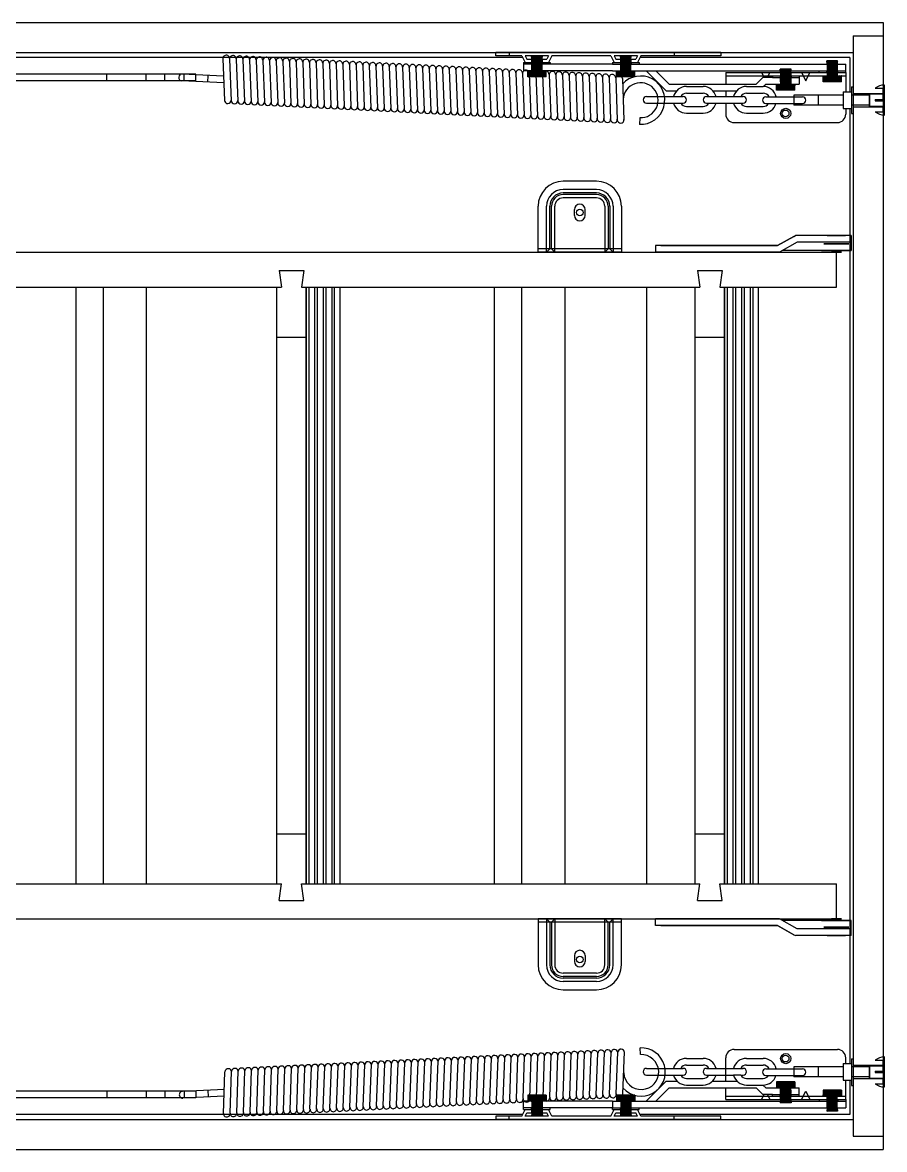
# Model space of a CAD drawing. Extents: x 267 to 3340, y 175 to 3589.
# Drawn here: x 2822 to 3340, y 1792 to 2468 of the extents above; entities that cross this region are included whole.
import ezdxf

# ---------------------------------------------------------------- set-up
doc = ezdxf.new("R2010")
doc.units = 0
doc.header["$LTSCALE"] = 20
doc.header["$MEASUREMENT"] = 0
doc.layers.get('0').update_dxf_attribs({"linetype": 'CONTINUOUS'})
pattern_1 = [(135, (5582.54032, -11745.42101), (-0.0883883476, -0.0883883476), [])]

msp = doc.modelspace()

# ---------------------------------------------------------------- hatches: boundary and pattern name
at = {"linetype": 'CONTINUOUS', "ltscale": 2}
h = msp.add_hatch(dxfattribs=at)
h.set_pattern_fill('ANSI31', angle=90, style=0)
h.set_pattern_definition(pattern_1)
h.paths.add_polyline_path([(3134.09, 2446.29), (3134.27, 2448.29), (3127.82, 2448.29), (3127.99, 2446.29), (3127.99, 2439.29), (3125.54, 2439.29), (3125.54, 2435.79), (3136.54, 2435.79), (3136.54, 2439.29), (3134.09, 2439.29)])
h.paths.add_polyline_path([(3181.28, 2439.29), (3178.83, 2439.29), (3178.83, 2435.79), (3189.83, 2435.79), (3189.83, 2439.29), (3187.38, 2439.29), (3187.38, 2446.29), (3187.55, 2448.29), (3181.1, 2448.29), (3181.28, 2446.29)])
h = msp.add_hatch(dxfattribs=at)
h.set_pattern_fill('ANSI31', angle=90, style=0)
h.set_pattern_definition(pattern_1)
h.paths.add_polyline_path([(3277.22, 2431.29), (3274.77, 2431.29), (3274.77, 2427.79), (3285.77, 2427.79), (3285.77, 2431.29), (3283.32, 2431.29), (3283.32, 2438.29), (3283.49, 2440.29), (3277.04, 2440.29), (3277.22, 2438.29)])
h.paths.add_polyline_path([(3305.13, 2436.29), (3302.68, 2436.29), (3302.68, 2432.79), (3313.68, 2432.79), (3313.68, 2436.29), (3311.23, 2436.29), (3311.23, 2443.29), (3311.4, 2445.29), (3304.95, 2445.29), (3305.13, 2443.29)])
h = msp.add_hatch(dxfattribs=at)
h.set_pattern_fill('ANSI31', angle=90, style=0)
h.set_pattern_definition(pattern_1)
h.paths.add_polyline_path([(3277.22, 1822.29), (3277.04, 1820.29), (3283.49, 1820.29), (3283.32, 1822.29), (3283.32, 1829.29), (3285.77, 1829.29), (3285.77, 1832.79), (3274.77, 1832.79), (3274.77, 1829.29), (3277.22, 1829.29)])
h.paths.add_polyline_path([(3311.23, 1824.29), (3313.68, 1824.29), (3313.68, 1827.79), (3302.68, 1827.79), (3302.68, 1824.29), (3305.13, 1824.29), (3305.13, 1817.29), (3304.95, 1815.29), (3311.4, 1815.29), (3311.23, 1817.29)])
h = msp.add_hatch(dxfattribs=at)
h.set_pattern_fill('ANSI31', angle=90, style=0)
h.set_pattern_definition(pattern_1)
h.paths.add_polyline_path([(3187.38, 1821.29), (3189.83, 1821.29), (3189.83, 1824.79), (3178.83, 1824.79), (3178.83, 1821.29), (3181.28, 1821.29), (3181.28, 1814.29), (3181.1, 1812.29), (3187.55, 1812.29), (3187.38, 1814.29)])
h.paths.add_polyline_path([(3127.99, 1814.29), (3127.82, 1812.29), (3134.27, 1812.29), (3134.09, 1814.29), (3134.09, 1821.29), (3136.54, 1821.29), (3136.54, 1824.79), (3125.54, 1824.79), (3125.54, 1821.29), (3127.99, 1821.29)])

# ---------------------------------------------------------------- linework, layer by layer
at = {"color": 7, "linetype": 'CONTINUOUS', "ltscale": 2}
for p, q in [((2243.72, 2468.29), (3338.72, 2468.29)), ((3338.72, 2468.29), (3338.72, 1792.29)), ((3320.72, 2460.29), (3338.72, 2460.29)), ((3320.72, 2460.29), (3320.72, 1800.29)), ((2261.72, 2450.29), (3320.72, 2450.29)), ((3114.32, 2450.29), (3114.32, 2448.29)), ((3213.32, 2450.29), (3213.32, 2448.29)), ((3320.72, 2429.7), (3320.72, 2413.7)), ((3285.22, 2424.79), (3285.22, 2418.79)), ((3299.71, 2424.79), (3299.71, 2418.79)), ((3248.97, 2419.94), (3253.25, 2419.94)), ((3320.72, 1846.7), (3320.72, 1830.7)), ((3285.22, 1841.79), (3285.22, 1835.79)), ((3299.71, 1841.79), (3299.71, 1835.79)), ((3253.25, 1836.94), (3248.97, 1836.94)), ((3114.32, 1810.29), (3114.32, 1812.29)), ((3213.32, 1810.29), (3213.32, 1812.29)), ((2261.72, 1810.29), (3320.72, 1810.29)), ((3320.72, 1800.29), (3338.72, 1800.29)), ((2243.72, 1792.29), (3338.72, 1792.29))]:
    msp.add_line(p, q, dxfattribs=at)
at = {"color": 7, "linetype": 'CONTINUOUS'}
for p, q in [((3122.54, 2447.29), (2264.72, 2447.29)), ((3106.32, 2448.29), (3106.32, 2450.29)), ((3241.32, 2450.29), (3106.32, 2450.29)), ((3122.04, 2448.29), (3106.32, 2448.29)), ((3122.04, 2448.29), (3124.04, 2444.29)), ((3124.04, 2448.29), (3125.04, 2446.29)), ((3138.04, 2448.29), (3124.04, 2448.29)), ((3127.99, 2446.29), (3127.82, 2448.29)), ((3134.09, 2446.29), (3134.27, 2448.29)), ((3138.04, 2448.29), (3137.04, 2446.29)), ((3140.04, 2448.29), (3138.04, 2444.29)), ((3175.33, 2448.29), (3140.04, 2448.29)), ((3175.33, 2448.29), (3177.33, 2444.29)), ((3177.33, 2448.29), (3178.33, 2446.29)), ((3191.33, 2448.29), (3177.33, 2448.29)), ((3181.28, 2446.29), (3181.1, 2448.29)), ((3187.38, 2446.29), (3187.55, 2448.29)), ((3191.33, 2448.29), (3190.33, 2446.29)), ((3193.33, 2448.29), (3191.33, 2444.29)), ((3318.72, 2447.29), (3192.83, 2447.29)), ((3241.32, 2448.29), (3193.33, 2448.29)), ((3241.32, 2450.29), (3241.32, 2448.29)), ((3318.72, 2447.29), (3318.72, 2426.79)), ((2942.56, 2446.6), (2943.5, 2421.62)), ((2946.56, 2446.4), (2947.5, 2421.42)), ((2950.55, 2446.2), (2951.49, 2421.22)), ((2954.55, 2446.01), (2955.49, 2421.02)), ((2958.54, 2445.81), (2959.48, 2420.82)), ((2962.54, 2445.61), (2963.48, 2420.63)), ((2966.53, 2445.41), (2967.47, 2420.43)), ((2970.53, 2445.21), (2971.47, 2420.23)), ((2974.52, 2445.01), (2975.46, 2420.03)), ((2978.52, 2444.81), (2979.46, 2419.83)), ((2982.51, 2444.61), (2983.45, 2419.63)), ((2986.51, 2444.41), (2987.45, 2419.43)), ((2990.5, 2444.22), (2991.44, 2419.23)), ((2994.5, 2444.02), (2995.44, 2419.03)), ((2998.49, 2443.82), (2999.43, 2418.84)), ((3002.49, 2443.62), (3003.43, 2418.64)), ((3006.48, 2443.42), (3007.42, 2418.44)), ((3010.48, 2443.22), (3011.42, 2418.24)), ((3014.47, 2443.02), (3015.41, 2418.04)), ((3018.47, 2442.82), (3019.41, 2417.84)), ((3022.46, 2442.62), (3023.4, 2417.64)), ((3026.46, 2442.43), (3027.4, 2417.44)), ((3030.45, 2442.23), (3031.39, 2417.24)), ((3034.45, 2442.03), (3035.39, 2417.05)), ((3038.44, 2441.83), (3039.38, 2416.85)), ((3042.44, 2441.63), (3043.38, 2416.65)), ((3046.43, 2441.43), (3047.37, 2416.45)), ((3050.43, 2441.23), (3051.37, 2416.25)), ((3054.42, 2441.03), (3055.36, 2416.05)), ((3058.42, 2440.83), (3059.36, 2415.85)), ((3062.41, 2440.64), (3063.35, 2415.65)), ((3066.41, 2440.44), (3067.35, 2415.45)), ((3123.04, 2444.29), (3127.99, 2444.29)), ((3123.04, 2444.29), (3123.04, 2443.29)), ((3123.04, 2443.29), (3123.04, 2439.29)), ((3127.99, 2443.29), (3123.04, 2443.29)), ((3125.04, 2446.29), (3127.99, 2446.29)), ((3127.79, 2444.29), (3127.79, 2443.29)), ((3127.99, 2439.29), (3127.99, 2446.29)), ((3127.99, 2446.29), (3127.99, 2444.29)), ((3134.09, 2439.29), (3134.09, 2446.29)), ((3134.09, 2446.29), (3134.09, 2444.29)), ((3134.09, 2446.29), (3137.04, 2446.29)), ((3134.09, 2444.29), (3139.04, 2444.29)), ((3176.33, 2443.29), (3134.09, 2443.29)), ((3134.29, 2444.29), (3134.29, 2443.29)), ((3139.04, 2444.29), (3139.04, 2443.29)), ((3176.33, 2444.29), (3181.28, 2444.29)), ((3176.33, 2444.29), (3176.33, 2443.29)), ((3176.33, 2443.29), (3181.28, 2443.29)), ((3178.33, 2446.29), (3181.28, 2446.29)), ((3181.08, 2444.29), (3181.08, 2443.29)), ((3181.28, 2439.29), (3181.28, 2446.29)), ((3181.28, 2446.29), (3181.28, 2444.29)), ((3187.38, 2439.29), (3187.38, 2446.29)), ((3187.38, 2446.29), (3187.38, 2444.29)), ((3187.38, 2446.29), (3190.33, 2446.29)), ((3187.38, 2444.29), (3192.33, 2444.29)), ((3187.38, 2443.29), (3192.33, 2443.29)), ((3187.58, 2444.29), (3187.58, 2443.29)), ((3192.33, 2444.29), (3192.33, 2443.29)), ((3192.33, 2443.29), (3305.22, 2443.29)), ((3311.4, 2445.29), (3304.95, 2445.29)), ((3305.13, 2443.29), (3304.95, 2445.29)), ((3305.13, 2443.29), (3305.13, 2436.29)), ((3311.23, 2443.29), (3311.4, 2445.29)), ((3311.23, 2443.29), (3311.23, 2436.29)), ((3311.32, 2443.29), (3316.27, 2443.29)), ((3316.27, 2438.29), (3316.27, 2443.29)), ((2926.28, 2437.29, 0.07), (2791.46, 2437.29, 0.07)), ((2872.98, 2433.29, 0.07), (2872.98, 2437.29, 0.07)), ((2896.48, 2433.29, 0.07), (2896.48, 2437.29, 0.07)), ((2907.69, 2433.29, 0.07), (2907.69, 2437.29, 0.07)), ((2942.96, 2436.12), (2918.16, 2437.35)), ((2919.43, 2433.29, 0.07), (2919.43, 2437.29, 0.07)), ((2926.28, 2433.29, 0.07), (2926.28, 2437.29, 0.07)), ((2933.62, 2436.58), (2933.42, 2432.59)), ((3070.4, 2440.24), (3071.34, 2415.26)), ((3074.4, 2440.04), (3075.34, 2415.06)), ((3078.39, 2439.84), (3079.33, 2414.86)), ((3082.39, 2439.64), (3083.33, 2414.66)), ((3086.38, 2439.44), (3087.32, 2414.46)), ((3090.38, 2439.24), (3091.32, 2414.26)), ((3094.37, 2439.04), (3095.31, 2414.06)), ((3098.37, 2438.85), (3099.31, 2413.86)), ((3102.36, 2438.65), (3103.3, 2413.66)), ((3106.36, 2438.45), (3107.3, 2413.47)), ((3110.35, 2438.25), (3111.29, 2413.27)), ((3114.35, 2438.05), (3115.29, 2413.07)), ((3118.34, 2437.85), (3119.28, 2412.87)), ((3122.34, 2437.65), (3123.28, 2412.67)), ((3127.99, 2439.29), (3123.04, 2439.29)), ((3125.54, 2435.79), (3125.54, 2439.29)), ((3136.54, 2435.79), (3125.54, 2435.79)), ((3126.33, 2437.45), (3127.27, 2412.47)), ((3130.33, 2437.25), (3131.27, 2412.27)), ((3176.33, 2439.29), (3134.09, 2439.29)), ((3134.33, 2437.06), (3135.26, 2412.07)), ((3136.54, 2435.79), (3136.54, 2439.29)), ((3138.32, 2436.86), (3139.26, 2411.87)), ((3142.32, 2436.66), (3143.25, 2411.68)), ((3146.31, 2436.46), (3147.25, 2411.48)), ((3150.31, 2436.26), (3151.24, 2411.28)), ((3154.3, 2436.06), (3155.24, 2411.08)), ((3158.3, 2435.86), (3159.23, 2410.88)), ((3162.29, 2435.66), (3163.23, 2410.68)), ((3166.29, 2435.46), (3167.22, 2410.48)), ((3170.28, 2435.27), (3171.22, 2410.28)), ((3174.28, 2435.07), (3175.21, 2410.08)), ((3176.33, 2439.29), (3181.28, 2439.29)), ((3178.27, 2434.87), (3179.21, 2409.89)), ((3178.83, 2435.79), (3178.83, 2439.29)), ((3189.83, 2435.79), (3178.83, 2435.79)), ((3182.26, 2434.77), (3183.2, 2409.69)), ((3187.38, 2439.29), (3277.13, 2439.29)), ((3189.83, 2435.79), (3189.83, 2439.29)), ((3208.61, 2427.29), (3196.61, 2439.29)), ((3210.27, 2431.29), (3202.27, 2439.29)), ((3244.27, 2438.29), (3277.22, 2438.29)), ((3244.27, 2438.29), (3244.27, 2431.29)), ((3244.27, 2436.29), (3277.22, 2436.29)), ((3266.61, 2435.29), (3262.61, 2431.29)), ((3265.77, 2438.29), (3267.27, 2435.29)), ((3272.27, 2435.29), (3266.61, 2435.29)), ((3269.27, 2435.29), (3270.77, 2438.29)), ((3272.27, 2436.29), (3272.27, 2435.29)), ((3272.27, 2435.29), (3277.22, 2435.29)), ((3277.02, 2436.29), (3277.02, 2435.29)), ((3283.49, 2440.29), (3277.04, 2440.29)), ((3277.22, 2438.29), (3277.04, 2440.29)), ((3277.22, 2438.29), (3277.22, 2431.29)), ((3277.22, 2432.79), (3277.22, 2434.79)), ((3283.32, 2438.29), (3283.49, 2440.29)), ((3283.32, 2438.29), (3283.32, 2431.29)), ((3283.32, 2438.29), (3305.22, 2438.29)), ((3283.32, 2436.29), (3305.22, 2436.29)), ((3283.32, 2435.29), (3288.27, 2435.29)), ((3283.32, 2432.79), (3283.32, 2434.79)), ((3283.4, 2439.29), (3305.22, 2439.29)), ((3283.52, 2436.29), (3283.52, 2435.29)), ((3288.27, 2436.29), (3288.27, 2435.29)), ((3288.27, 2435.29), (3288.27, 2431.29)), ((3289.77, 2438.29), (3292.27, 2433.29)), ((3292.27, 2433.29), (3294.77, 2438.29)), ((3300.27, 2438.29), (3300.27, 2439.29)), ((3300.27, 2438.29), (3305.22, 2438.29)), ((3302.68, 2432.79), (3302.68, 2436.29)), ((3305.02, 2438.29), (3305.02, 2439.29)), ((3311.32, 2439.29), (3316.27, 2439.29)), ((3311.32, 2438.29), (3316.27, 2438.29)), ((3311.32, 2438.29), (3316.27, 2438.29)), ((3311.32, 2436.29), (3316.27, 2436.29)), ((3311.52, 2438.29), (3311.52, 2439.29)), ((3313.68, 2432.79), (3313.68, 2436.29)), ((3316.27, 2438.29), (3316.27, 2426.79)), ((2926.28, 2433.29, 0.07), (2791.46, 2433.29, 0.07)), ((2943.11, 2432.1), (2917.96, 2433.36)), ((3208.61, 2427.29), (3214.76, 2427.29)), ((3210.27, 2431.29), (3262.61, 2431.29)), ((3220.72, 2429.94), (3230.72, 2429.94)), ((3236.67, 2427.29), (3250.76, 2427.29)), ((3244.27, 2427.29), (3244.27, 2423.94)), ((3256.72, 2429.94), (3266.72, 2429.94)), ((3268.27, 2431.29), (3266.92, 2429.94)), ((3268.27, 2431.29), (3277.22, 2431.29)), ((3274.77, 2427.79), (3274.77, 2431.29)), ((3285.77, 2427.79), (3274.77, 2427.79)), ((3283.32, 2431.29), (3288.27, 2431.29)), ((3285.77, 2427.79), (3285.77, 2431.29)), ((3313.68, 2432.79), (3302.68, 2432.79)), ((3319.72, 2429.7), (3319.72, 2413.7)), ((3319.72, 2429.7), (3320.72, 2429.7)), ((3334.02, 2428.91), (3339.52, 2428.91)), ((3338.72, 2422.59), (3338.72, 2428.91)), ((3339.52, 2412.79), (3339.52, 2430.79)), ((3196.72, 2423.94), (3218.72, 2423.94)), ((3220.72, 2425.94), (3230.72, 2425.94)), ((3232.72, 2423.94), (3254.72, 2423.94)), ((3256.72, 2425.94), (3266.72, 2425.94)), ((3268.34, 2423.69), (3290.34, 2423.69)), ((3314.72, 2424.79), (3285.22, 2424.79)), ((3314.72, 2426.79), (3314.72, 2416.79)), ((3314.72, 2426.79), (3319.72, 2426.79)), ((3314.72, 2424.79), (3314.72, 2418.79)), ((3330.52, 2424.79), (3319.72, 2424.79)), ((3320.72, 2425.79), (3338.72, 2425.79)), ((3330.52, 2425.54), (3338.32, 2425.54)), ((3330.52, 2418.04), (3330.52, 2425.54)), ((3330.52, 2425.54), (3330.52, 2418.04)), ((3334.02, 2422.19), (3334.02, 2421.39)), ((3334.02, 2422.19), (3338.32, 2422.19)), ((3334.02, 2421.39), (3338.32, 2421.39)), ((3338.72, 2421.46), (3338.72, 2414.66)), ((3196.72, 2419.94), (3218.72, 2419.94)), ((3220.72, 2417.94), (3230.72, 2417.94)), ((3220.72, 2413.94), (3230.72, 2413.94)), ((3232.72, 2419.94), (3248.97, 2419.94)), ((3244.27, 2419.94), (3244.27, 2413.29)), ((3253.25, 2419.94), (3254.72, 2419.94)), ((3256.72, 2417.94), (3266.72, 2417.94)), ((3256.72, 2413.94), (3266.72, 2413.94)), ((3268.34, 2419.69), (3290.34, 2419.69)), ((3314.72, 2418.79), (3285.22, 2418.79)), ((3314.72, 2416.79), (3319.72, 2416.79)), ((3316.27, 2416.79), (3316.27, 2413.29)), ((3318.72, 2416.79), (3318.72, 1843.79)), ((3330.52, 2418.79), (3319.72, 2418.79)), ((3319.72, 2413.7), (3320.72, 2413.7)), ((3320.72, 2417.79), (3338.72, 2417.79)), ((3330.52, 2418.04), (3338.32, 2418.04)), ((3334.02, 2414.66), (3339.52, 2414.66)), ((3338.72, 2414.66), (3338.72, 2417.64)), ((3192.7, 2411.22), (3192.5, 2407.22)), ((3249.27, 2408.29), (3311.27, 2408.29)), ((3166.72, 2373.04), (3146.72, 2373.04)), ((3166.72, 2368.04), (3146.72, 2368.04)), ((3166.72, 2366.04), (3146.72, 2366.04)), ((3166.72, 2365.04), (3146.72, 2365.04)), ((3166.72, 2363.04), (3146.72, 2363.04)), ((3131.72, 2330.54), (3131.72, 2358.04)), ((3136.72, 2330.54), (3136.72, 2358.04)), ((3138.72, 2332.54), (3138.72, 2358.04)), ((3139.72, 2332.54), (3139.72, 2358.04)), ((3141.72, 2330.54), (3141.72, 2358.04)), ((3153.47, 2352.54), (3153.47, 2356.04)), ((3159.97, 2352.54), (3159.97, 2356.04)), ((3171.72, 2358.04), (3171.72, 2330.54)), ((3173.72, 2358.04), (3173.72, 2332.54)), ((3174.72, 2358.04), (3174.72, 2332.54)), ((3176.72, 2358.04), (3176.72, 2330.54)), ((3181.72, 2358.04), (3181.72, 2330.54)), ((3285.2, 2340.03, 25), (3275.42, 2334.54, 25)), ((3275.42, 2334.54), (3285.2, 2340.03)), ((3285.2, 2340.03, 25), (3286.12, 2340.54, 25)), ((3285.2, 2340.03), (3286.12, 2340.54)), ((3316.21, 2340.54, 25), (3286.12, 2340.54, 25)), ((3287.16, 2340.54), (3286.12, 2340.54)), ((3286.12, 2340.54), (3286.12, 2340.54, 25)), ((3319.56, 2340.54), (3287.16, 2340.54)), ((3319.56, 2340.54, 12.5), (3319.56, 2331.54, 12.5)), ((3181.72, 2332.54), (3131.72, 2332.54)), ((3138.72, 2332.54), (3136.72, 2330.54)), ((3141.72, 2330.54), (3139.72, 2332.54)), ((3173.72, 2332.54), (3171.72, 2330.54)), ((3176.72, 2330.54), (3174.72, 2332.54)), ((3275.42, 2334.54), (3202.07, 2334.54)), ((3202.07, 2334.54, 12.5), (3202.07, 2334.54)), ((3202.07, 2334.54, 12.5), (3202.07, 2330.54)), ((3205.42, 2334.54, 25), (3275.42, 2334.54, 25)), ((3275.42, 2334.54, 25), (3275.42, 2334.54)), ((3287.16, 2336.54), (3276.46, 2330.54)), ((3316.21, 2336.54, 25), (3287.16, 2336.54, 25)), ((3319.56, 2336.54), (3287.16, 2336.54)), ((2306.72, 2330.54), (3310.72, 2330.54)), ((3181.72, 2330.54), (3131.72, 2330.54)), ((3202.07, 2330.54, 37.5), (3276.46, 2330.54, 25)), ((3276.46, 2330.54), (3202.07, 2330.54, 12.5)), ((3310.72, 2309.54), (3310.72, 2330.54)), ((2976.37, 2319.54), (2991.07, 2319.54)), ((2976.37, 2319.54), (2977.71, 2309.54)), ((2991.07, 2319.54), (2989.74, 2309.54)), ((3227.37, 2319.54), (3228.71, 2309.54)), ((3227.37, 2319.54), (3242.07, 2319.54)), ((3242.07, 2319.54), (3240.74, 2309.54)), ((2738.74, 2309.54), (2977.71, 2309.54)), ((2854.31, 2309.54), (2854.31, 2149.38)), ((2870.76, 2309.54), (2870.76, 2149.38)), ((2896.65, 2309.54), (2896.65, 2149.38)), ((2974.97, 2149.38), (2974.97, 2309.54)), ((2989.74, 2309.54), (3228.71, 2309.54)), ((2992.47, 2149.38), (2992.47, 2309.54)), ((2992.67, 2149.38), (2992.67, 2309.54)), ((2994.26, 2149.38), (2994.26, 2309.54)), ((2997.8, 2149.38), (2997.8, 2309.54)), ((2999.39, 2149.38), (2999.39, 2309.54)), ((3002.93, 2149.38), (3002.93, 2309.54)), ((3004.52, 2149.38), (3004.52, 2309.54)), ((3008.06, 2149.38), (3008.06, 2309.54)), ((3009.65, 2149.38), (3009.65, 2309.54)), ((3013.03, 2149.38), (3013.03, 2309.54)), ((3105.31, 2309.54), (3105.31, 2149.38)), ((3121.76, 2309.54), (3121.76, 2149.38)), ((3147.65, 2309.54), (3147.65, 2149.38)), ((3196.72, 2309.54), (3196.72, 1951.54)), ((3225.97, 2149.38), (3225.97, 2309.54)), ((3240.74, 2309.54), (3310.72, 2309.54)), ((3243.47, 2149.38), (3243.47, 2309.54)), ((3243.67, 2149.38), (3243.67, 2309.54)), ((3245.26, 2149.38), (3245.26, 2309.54)), ((3248.8, 2149.38), (3248.8, 2309.54)), ((3250.39, 2149.38), (3250.39, 2309.54)), ((3253.93, 2149.38), (3253.93, 2309.54)), ((3255.52, 2149.38), (3255.52, 2309.54)), ((3259.06, 2149.38), (3259.06, 2309.54)), ((3260.65, 2149.38), (3260.65, 2309.54)), ((3264.03, 2149.38), (3264.03, 2309.54)), ((2974.97, 2279.54), (2992.47, 2279.54)), ((3225.97, 2279.54), (3243.47, 2279.54)), ((2854.31, 2149.38), (2854.31, 1951.54)), ((2870.76, 2149.38), (2870.76, 1951.54)), ((2896.65, 2149.38), (2896.65, 1951.54)), ((2974.97, 1951.54), (2974.97, 2149.38)), ((2992.47, 1951.54), (2992.47, 2149.38)), ((2992.67, 1951.54), (2992.67, 2149.38)), ((2994.26, 1951.54), (2994.26, 2149.38)), ((2997.8, 1951.54), (2997.8, 2149.38)), ((2999.39, 1951.54), (2999.39, 2149.38)), ((3002.93, 1951.54), (3002.93, 2149.38)), ((3004.52, 1951.54), (3004.52, 2149.38)), ((3008.06, 1951.54), (3008.06, 2149.38)), ((3009.65, 1951.54), (3009.65, 2149.38)), ((3013.03, 1951.54), (3013.03, 2149.38)), ((3105.31, 2149.38), (3105.31, 1951.54)), ((3121.76, 2149.38), (3121.76, 1951.54)), ((3147.65, 2149.38), (3147.65, 1951.54)), ((3225.97, 1951.54), (3225.97, 2149.38)), ((3243.47, 1951.54), (3243.47, 2149.38)), ((3243.67, 1951.54), (3243.67, 2149.38)), ((3245.26, 1951.54), (3245.26, 2149.38)), ((3248.8, 1951.54), (3248.8, 2149.38)), ((3250.39, 1951.54), (3250.39, 2149.38)), ((3253.93, 1951.54), (3253.93, 2149.38)), ((3255.52, 1951.54), (3255.52, 2149.38)), ((3259.06, 1951.54), (3259.06, 2149.38)), ((3260.65, 1951.54), (3260.65, 2149.38)), ((3264.03, 1951.54), (3264.03, 2149.38)), ((2974.97, 1981.54), (2992.47, 1981.54)), ((3225.97, 1981.54), (3243.47, 1981.54)), ((2738.74, 1951.54), (2977.71, 1951.54)), ((2976.37, 1941.54), (2977.71, 1951.54)), ((2991.07, 1941.54), (2989.74, 1951.54)), ((2989.74, 1951.54), (3228.71, 1951.54)), ((3227.37, 1941.54), (3228.71, 1951.54)), ((3242.07, 1941.54), (3240.74, 1951.54)), ((3240.74, 1951.54), (3310.72, 1951.54)), ((3310.72, 1930.54), (3310.72, 1951.54)), ((2976.37, 1941.54), (2991.07, 1941.54)), ((3227.37, 1941.54), (3242.07, 1941.54)), ((2306.72, 1930.54), (3310.72, 1930.54)), ((3131.72, 1930.54), (3131.72, 1903.04)), ((3181.72, 1930.54), (3131.72, 1930.54)), ((3181.72, 1928.54), (3131.72, 1928.54)), ((3138.72, 1928.54), (3136.72, 1930.54)), ((3136.72, 1930.54), (3136.72, 1903.04)), ((3138.72, 1928.54), (3138.72, 1903.04)), ((3141.72, 1930.54), (3139.72, 1928.54)), ((3139.72, 1928.54), (3139.72, 1903.04)), ((3141.72, 1930.54), (3141.72, 1903.04)), ((3173.72, 1928.54), (3171.72, 1930.54)), ((3171.72, 1903.04), (3171.72, 1930.54)), ((3173.72, 1903.04), (3173.72, 1928.54)), ((3176.72, 1930.54), (3174.72, 1928.54)), ((3174.72, 1903.04), (3174.72, 1928.54)), ((3176.72, 1903.04), (3176.72, 1930.54)), ((3181.72, 1903.04), (3181.72, 1930.54)), ((3202.07, 1930.54, 37.5), (3276.46, 1930.54, 25)), ((3202.07, 1926.54, 12.5), (3202.07, 1930.54)), ((3276.46, 1930.54), (3202.07, 1930.54, 12.5)), ((3287.16, 1924.54), (3276.46, 1930.54)), ((3319.56, 1920.54, 12.5), (3319.56, 1929.54, 12.5)), ((3275.42, 1926.54), (3202.07, 1926.54)), ((3202.07, 1926.54, 12.5), (3202.07, 1926.54)), ((3205.42, 1926.54, 25), (3275.42, 1926.54, 25)), ((3285.2, 1921.05, 25), (3275.42, 1926.54, 25)), ((3275.42, 1926.54), (3285.2, 1921.05)), ((3275.42, 1926.54, 25), (3275.42, 1926.54)), ((3285.2, 1921.05, 25), (3286.12, 1920.54, 25)), ((3285.2, 1921.05), (3286.12, 1920.54)), ((3316.21, 1920.54, 25), (3286.12, 1920.54, 25)), ((3287.16, 1920.54), (3286.12, 1920.54)), ((3286.12, 1920.54), (3286.12, 1920.54, 25)), ((3316.21, 1924.54, 25), (3287.16, 1924.54, 25)), ((3319.56, 1924.54), (3287.16, 1924.54)), ((3319.56, 1920.54), (3287.16, 1920.54)), ((3153.47, 1908.54), (3153.47, 1905.04)), ((3159.97, 1908.54), (3159.97, 1905.04)), ((3166.72, 1898.04), (3146.72, 1898.04)), ((3166.72, 1896.04), (3146.72, 1896.04)), ((3166.72, 1895.04), (3146.72, 1895.04)), ((3166.72, 1893.04), (3146.72, 1893.04)), ((3146.72, 1888.04), (3166.72, 1888.04)), ((3193.05, 1849.23), (3192.85, 1853.22)), ((3249.27, 1852.29), (3311.27, 1852.29)), ((3078.75, 1820.6), (3079.69, 1845.59)), ((3082.74, 1820.8), (3083.68, 1845.79)), ((3086.74, 1821), (3087.68, 1845.99)), ((3090.73, 1821.2), (3091.67, 1846.18)), ((3094.73, 1821.4), (3095.67, 1846.38)), ((3098.72, 1821.6), (3099.66, 1846.58)), ((3102.72, 1821.8), (3103.66, 1846.78)), ((3106.71, 1822), (3107.65, 1846.98)), ((3110.71, 1822.2), (3111.65, 1847.18)), ((3114.7, 1822.39), (3115.64, 1847.38)), ((3118.7, 1822.59), (3119.64, 1847.58)), ((3122.69, 1822.79), (3123.63, 1847.78)), ((3126.69, 1822.99), (3127.63, 1847.97)), ((3130.68, 1823.19), (3131.62, 1848.17)), ((3134.68, 1823.39), (3135.62, 1848.37)), ((3138.67, 1823.59), (3139.61, 1848.57)), ((3142.67, 1823.79), (3143.61, 1848.77)), ((3146.66, 1823.99), (3147.6, 1848.97)), ((3150.66, 1824.18), (3151.6, 1849.17)), ((3154.65, 1824.38), (3155.59, 1849.37)), ((3158.65, 1824.58), (3159.59, 1849.57)), ((3162.64, 1824.78), (3163.58, 1849.76)), ((3166.64, 1824.98), (3167.58, 1849.96)), ((3170.63, 1825.18), (3171.57, 1850.16)), ((3174.63, 1825.38), (3175.57, 1850.36)), ((3178.62, 1825.58), (3179.56, 1850.56)), ((3182.62, 1825.67), (3183.56, 1850.76)), ((3220.72, 1846.94), (3230.72, 1846.94)), ((3244.27, 1833.29), (3244.27, 1847.29)), ((3256.72, 1846.94), (3266.72, 1846.94)), ((3316.27, 1843.79), (3316.27, 1847.29)), ((3319.72, 1846.7), (3319.72, 1830.7)), ((3319.72, 1846.7), (3320.72, 1846.7)), ((3334.02, 1845.91), (3339.52, 1845.91)), ((3338.72, 1839.59), (3338.72, 1845.91)), ((3339.52, 1829.79), (3339.52, 1847.79)), ((2942.92, 1813.84), (2943.85, 1838.83)), ((2946.91, 1814.04), (2947.85, 1839.02)), ((2950.91, 1814.24), (2951.84, 1839.22)), ((2954.9, 1814.44), (2955.84, 1839.42)), ((2958.9, 1814.64), (2959.83, 1839.62)), ((2962.89, 1814.84), (2963.83, 1839.82)), ((2966.89, 1815.04), (2967.82, 1840.02)), ((2970.88, 1815.24), (2971.82, 1840.22)), ((2974.88, 1815.43), (2975.81, 1840.42)), ((2978.87, 1815.63), (2979.81, 1840.62)), ((2982.87, 1815.83), (2983.8, 1840.81)), ((2986.86, 1816.03), (2987.8, 1841.01)), ((2990.86, 1816.23), (2991.79, 1841.21)), ((2994.85, 1816.43), (2995.79, 1841.41)), ((2998.85, 1816.63), (2999.78, 1841.61)), ((3002.84, 1816.83), (3003.78, 1841.81)), ((3006.84, 1817.03), (3007.77, 1842.01)), ((3010.83, 1817.22), (3011.77, 1842.21)), ((3014.83, 1817.42), (3015.76, 1842.41)), ((3018.82, 1817.62), (3019.76, 1842.6)), ((3022.82, 1817.82), (3023.75, 1842.8)), ((3026.81, 1818.02), (3027.75, 1843)), ((3030.81, 1818.22), (3031.74, 1843.2)), ((3034.8, 1818.42), (3035.74, 1843.4)), ((3038.8, 1818.62), (3039.73, 1843.6)), ((3042.79, 1818.82), (3043.73, 1843.8)), ((3046.79, 1819.01), (3047.73, 1844)), ((3050.78, 1819.21), (3051.72, 1844.2)), ((3054.78, 1819.41), (3055.72, 1844.39)), ((3058.77, 1819.61), (3059.71, 1844.59)), ((3062.77, 1819.81), (3063.71, 1844.79)), ((3066.76, 1820.01), (3067.7, 1844.99)), ((3070.76, 1820.21), (3071.7, 1845.19)), ((3074.75, 1820.41), (3075.69, 1845.39)), ((3196.72, 1840.94), (3218.72, 1840.94)), ((3220.72, 1842.94), (3230.72, 1842.94)), ((3232.72, 1840.94), (3254.72, 1840.94)), ((3256.72, 1842.94), (3266.72, 1842.94)), ((3268.34, 1840.69), (3290.34, 1840.69)), ((3314.72, 1841.79), (3285.22, 1841.79)), ((3314.72, 1843.79), (3314.72, 1833.79)), ((3314.72, 1843.79), (3319.72, 1843.79)), ((3314.72, 1841.79), (3314.72, 1835.79)), ((3330.52, 1841.79), (3319.72, 1841.79)), ((3320.72, 1842.79), (3338.72, 1842.79)), ((3330.52, 1842.54), (3338.32, 1842.54)), ((3330.52, 1835.04), (3330.52, 1842.54)), ((3330.52, 1842.54), (3330.52, 1835.04)), ((3334.02, 1839.19), (3334.02, 1838.39)), ((3334.02, 1839.19), (3338.32, 1839.19)), ((3208.61, 1833.29), (3196.61, 1821.29)), ((3196.72, 1836.94), (3218.72, 1836.94)), ((3208.61, 1833.29), (3215.06, 1833.29)), ((3220.72, 1834.94), (3230.72, 1834.94)), ((3232.72, 1836.94), (3248.97, 1836.94)), ((3236.37, 1833.29), (3251.06, 1833.29)), ((3253.25, 1836.94), (3254.72, 1836.94)), ((3256.72, 1834.94), (3266.72, 1834.94)), ((3268.34, 1836.69), (3290.34, 1836.69)), ((3274.77, 1832.79), (3274.77, 1829.29)), ((3285.77, 1832.79), (3274.77, 1832.79)), ((3314.72, 1835.79), (3285.22, 1835.79)), ((3285.77, 1832.79), (3285.77, 1829.29)), ((3314.72, 1833.79), (3319.72, 1833.79)), ((3316.27, 1822.29), (3316.27, 1833.79)), ((3318.72, 1833.79), (3318.72, 1813.29)), ((3330.52, 1835.79), (3319.72, 1835.79)), ((3320.72, 1834.79), (3338.72, 1834.79)), ((3330.52, 1835.04), (3338.32, 1835.04)), ((3334.02, 1838.39), (3338.32, 1838.39)), ((3338.72, 1838.46), (3338.72, 1831.66)), ((3338.72, 1831.66), (3338.72, 1834.64)), ((2926.28, 1827.29, 0.07), (2791.46, 1827.29, 0.07)), ((2872.98, 1827.29, 0.07), (2872.98, 1823.29, 0.07)), ((2896.48, 1827.29, 0.07), (2896.48, 1823.29, 0.07)), ((2907.69, 1827.29, 0.07), (2907.69, 1823.29, 0.07)), ((2943.46, 1828.34), (2918.31, 1827.09)), ((2919.43, 1827.29, 0.07), (2919.43, 1823.29, 0.07)), ((2926.28, 1827.29, 0.07), (2926.28, 1823.29, 0.07)), ((2933.98, 1823.86), (2933.78, 1827.86)), ((3210.27, 1829.29), (3202.27, 1821.29)), ((3210.27, 1829.29), (3262.61, 1829.29)), ((3220.72, 1830.94), (3230.72, 1830.94)), ((3244.27, 1822.29), (3244.27, 1829.29)), ((3256.72, 1830.94), (3266.72, 1830.94)), ((3266.61, 1825.29), (3262.61, 1829.29)), ((3265.77, 1822.29), (3267.27, 1825.29)), ((3268.27, 1829.29), (3266.61, 1830.94)), ((3272.27, 1825.29), (3266.61, 1825.29)), ((3268.27, 1829.29), (3277.22, 1829.29)), ((3269.27, 1825.29), (3270.77, 1822.29)), ((3272.27, 1825.29), (3277.22, 1825.29)), ((3272.27, 1824.29), (3272.27, 1825.29)), ((3277.02, 1824.29), (3277.02, 1825.29)), ((3277.22, 1822.29), (3277.22, 1829.29)), ((3277.22, 1827.79), (3277.22, 1825.79)), ((3283.32, 1822.29), (3283.32, 1829.29)), ((3283.32, 1829.29), (3288.27, 1829.29)), ((3283.32, 1827.79), (3283.32, 1825.79)), ((3283.32, 1825.29), (3288.27, 1825.29)), ((3283.52, 1824.29), (3283.52, 1825.29)), ((3288.27, 1825.29), (3288.27, 1829.29)), ((3288.27, 1824.29), (3288.27, 1825.29)), ((3289.77, 1822.29), (3292.27, 1827.29)), ((3292.27, 1827.29), (3294.77, 1822.29)), ((3313.68, 1827.79), (3302.68, 1827.79)), ((3302.68, 1827.79), (3302.68, 1824.29)), ((3313.68, 1827.79), (3313.68, 1824.29)), ((3319.72, 1830.7), (3320.72, 1830.7)), ((3334.02, 1831.66), (3339.52, 1831.66)), ((2926.28, 1823.29, 0.07), (2791.46, 1823.29, 0.07)), ((2943.31, 1824.33), (2918.51, 1823.09)), ((3127.99, 1821.29), (3123.04, 1821.29)), ((3123.04, 1817.29), (3123.04, 1821.29)), ((3125.54, 1824.79), (3125.54, 1821.29)), ((3136.54, 1824.79), (3125.54, 1824.79)), ((3127.99, 1821.29), (3127.99, 1814.29)), ((3134.09, 1821.29), (3134.09, 1814.29)), ((3176.33, 1821.29), (3134.09, 1821.29)), ((3136.54, 1824.79), (3136.54, 1821.29)), ((3176.33, 1821.29), (3176.33, 1817.29)), ((3176.33, 1821.29), (3181.28, 1821.29)), ((3189.83, 1824.79), (3178.83, 1824.79)), ((3178.83, 1824.79), (3178.83, 1821.29)), ((3181.28, 1821.29), (3181.28, 1814.29)), ((3187.38, 1821.29), (3187.38, 1814.29)), ((3187.38, 1821.29), (3277.13, 1821.29)), ((3189.83, 1824.79), (3189.83, 1821.29)), ((3244.27, 1824.29), (3277.22, 1824.29)), ((3244.27, 1822.29), (3277.22, 1822.29)), ((3277.22, 1822.29), (3277.04, 1820.29)), ((3283.49, 1820.29), (3277.04, 1820.29)), ((3277.22, 1822.29), (3277.22, 1824.29)), ((3283.32, 1824.29), (3305.22, 1824.29)), ((3283.32, 1822.29), (3283.32, 1824.29)), ((3283.32, 1822.29), (3283.49, 1820.29)), ((3283.32, 1822.29), (3305.22, 1822.29)), ((3283.4, 1821.29), (3305.22, 1821.29)), ((3300.27, 1822.29), (3300.27, 1821.29)), ((3300.27, 1822.29), (3305.22, 1822.29)), ((3305.02, 1822.29), (3305.02, 1821.29)), ((3305.13, 1817.29), (3305.13, 1824.29)), ((3311.23, 1817.29), (3311.23, 1824.29)), ((3311.32, 1824.29), (3316.27, 1824.29)), ((3311.32, 1822.29), (3316.27, 1822.29)), ((3311.32, 1822.29), (3316.27, 1822.29)), ((3311.32, 1821.29), (3316.27, 1821.29)), ((3311.52, 1822.29), (3311.52, 1821.29)), ((3316.27, 1822.29), (3316.27, 1817.29)), ((3122.54, 1813.29), (2264.72, 1813.29)), ((3122.04, 1812.29), (3106.32, 1812.29)), ((3106.32, 1812.29), (3106.32, 1810.29)), ((3122.04, 1812.29), (3124.04, 1816.29)), ((3127.99, 1817.29), (3123.04, 1817.29)), ((3123.04, 1816.29), (3123.04, 1817.29)), ((3123.04, 1816.29), (3127.99, 1816.29)), ((3124.04, 1812.29), (3125.04, 1814.29)), ((3127.82, 1812.29), (3124.04, 1812.29)), ((3125.04, 1814.29), (3127.99, 1814.29)), ((3127.79, 1816.29), (3127.79, 1817.29)), ((3127.99, 1814.29), (3127.82, 1812.29)), ((3134.27, 1812.29), (3127.82, 1812.29)), ((3127.99, 1814.29), (3127.99, 1816.29)), ((3176.33, 1817.29), (3134.09, 1817.29)), ((3134.09, 1816.29), (3139.04, 1816.29)), ((3134.09, 1814.29), (3134.09, 1816.29)), ((3134.09, 1814.29), (3137.04, 1814.29)), ((3134.09, 1814.29), (3134.27, 1812.29)), ((3138.04, 1812.29), (3134.27, 1812.29)), ((3134.29, 1816.29), (3134.29, 1817.29)), ((3138.04, 1812.29), (3137.04, 1814.29)), ((3140.04, 1812.29), (3138.04, 1816.29)), ((3139.04, 1816.29), (3139.04, 1817.29)), ((3175.33, 1812.29), (3140.04, 1812.29)), ((3175.33, 1812.29), (3177.33, 1816.29)), ((3176.33, 1817.29), (3181.28, 1817.29)), ((3176.33, 1816.29), (3176.33, 1817.29)), ((3176.33, 1816.29), (3181.28, 1816.29)), ((3177.33, 1812.29), (3178.33, 1814.29)), ((3191.33, 1812.29), (3177.33, 1812.29)), ((3178.33, 1814.29), (3181.28, 1814.29)), ((3181.08, 1816.29), (3181.08, 1817.29)), ((3181.28, 1814.29), (3181.1, 1812.29)), ((3181.28, 1814.29), (3181.28, 1816.29)), ((3187.38, 1817.29), (3192.33, 1817.29)), ((3187.38, 1816.29), (3192.33, 1816.29)), ((3187.38, 1814.29), (3187.38, 1816.29)), ((3187.38, 1814.29), (3187.55, 1812.29)), ((3187.38, 1814.29), (3190.33, 1814.29)), ((3187.58, 1816.29), (3187.58, 1817.29)), ((3191.33, 1812.29), (3190.33, 1814.29)), ((3193.33, 1812.29), (3191.33, 1816.29)), ((3192.33, 1817.29), (3305.22, 1817.29)), ((3192.33, 1816.29), (3192.33, 1817.29)), ((3318.72, 1813.29), (3192.83, 1813.29)), ((3241.32, 1812.29), (3193.33, 1812.29)), ((3241.32, 1810.29), (3241.32, 1812.29)), ((3305.13, 1817.29), (3304.95, 1815.29)), ((3311.4, 1815.29), (3304.95, 1815.29)), ((3311.23, 1817.29), (3311.4, 1815.29)), ((3311.32, 1817.29), (3316.27, 1817.29)), ((3241.32, 1810.29), (3106.32, 1810.29))]:
    msp.add_line(p, q, dxfattribs=at)
at = {"color": 7, "linetype": 'CONTINUOUS', "extrusion": (-1.22461e-16, 1, 0)}
for p, q in [((3319.56, 2331.54, 37.5), (3278.24, 2331.54, 37.5)), ((3301.76, 2331.54, 12.5), (3319.56, 2331.54, 12.5))]:
    msp.add_line(p, q, dxfattribs=at)
at = {"color": 7, "linetype": 'CONTINUOUS', "extrusion": (-1.22461e-16, -1, 0)}
for p, q in [((3319.56, 1929.54, 37.5), (3278.24, 1929.54, 37.5)), ((3301.76, 1929.54, 12.5), (3319.56, 1929.54, 12.5))]:
    msp.add_line(p, q, dxfattribs=at)
at = {"color": 7, "linetype": 'CONTINUOUS'}
for centre, radius in [((3280.27, 2413.79), 3.05), ((3280.22, 2413.79), 2), ((3156.72, 2354.29), 2), ((3156.72, 1906.29), 2), ((3280.27, 1846.79), 3.05), ((3280.22, 1846.79), 2)]:
    msp.add_circle(centre, radius, dxfattribs=at)
at = {"color": 7, "linetype": 'CONTINUOUS', "extrusion": (1.22461e-16, -1, 0)}
msp.add_circle((3310.66, 12.5, -2340.54), 5.5, dxfattribs=at)
at = {"color": 7, "linetype": 'CONTINUOUS', "extrusion": (-1.22461e-16, 1, 0)}
for centre, radius in [((-3310.66, 12.5, 2335.54), 7.55), ((-3310.66, 12.5, 2335.54), 3.25), ((-3310.66, 12.5, 2330.54), 3)]:
    msp.add_circle(centre, radius, dxfattribs=at)
at = {"color": 7, "linetype": 'CONTINUOUS', "extrusion": (-1.22461e-16, -1, 0)}
for centre, radius in [((3310.66, 12.5, -1930.54), 3), ((3310.66, 12.5, -1925.54), 7.55), ((3310.66, 12.5, -1925.54), 3.25)]:
    msp.add_circle(centre, radius, dxfattribs=at)
at = {"color": 7, "linetype": 'CONTINUOUS', "extrusion": (1.22461e-16, 1, 0)}
msp.add_circle((-3310.66, 12.5, 1920.54), 5.5, dxfattribs=at)
at = {"color": 7, "linetype": 'CONTINUOUS'}
for centre, radius, start, end in [((2944.56, 2446.68), 2, 2.15, 182.15), ((2948.56, 2446.48), 2, 2.15, 182.15), ((2952.55, 2446.28), 2, 2.15, 182.15), ((2956.55, 2446.08), 2, 2.15, 182.15), ((2960.54, 2445.88), 2, 2.15, 182.15), ((2964.54, 2445.68), 2, 2.15, 182.15), ((2968.53, 2445.48), 2, 2.15, 182.15), ((2972.53, 2445.28), 2, 2.15, 182.15), ((2976.52, 2445.09), 2, 2.15, 182.15), ((2980.52, 2444.89), 2, 2.15, 182.15), ((2984.51, 2444.69), 2, 2.15, 182.15), ((2988.51, 2444.49), 2, 2.15, 182.15), ((2992.5, 2444.29), 2, 2.15, 182.15), ((2996.5, 2444.09), 2, 2.15, 182.15), ((3000.49, 2443.89), 2, 2.15, 182.15), ((3004.49, 2443.69), 2, 2.15, 182.15), ((3008.48, 2443.49), 2, 2.15, 182.15), ((3012.48, 2443.3), 2, 2.15, 182.15), ((3016.47, 2443.1), 2, 2.15, 182.15), ((3020.47, 2442.9), 2, 2.15, 182.15), ((3024.46, 2442.7), 2, 2.15, 182.15), ((3028.46, 2442.5), 2, 2.15, 182.15), ((3032.45, 2442.3), 2, 2.15, 182.15), ((3036.45, 2442.1), 2, 2.15, 182.15), ((3040.44, 2441.9), 2, 2.15, 182.15), ((3044.44, 2441.7), 2, 2.15, 182.15), ((3048.43, 2441.51), 2, 2.15, 182.15), ((3052.43, 2441.31), 2, 2.15, 182.15), ((3056.42, 2441.11), 2, 2.15, 182.15), ((3060.42, 2440.91), 2, 2.15, 182.15), ((3064.41, 2440.71), 2, 2.15, 182.15), ((3068.41, 2440.51), 2, 2.15, 182.15), ((3072.4, 2440.31), 2, 2.15, 182.15), ((3076.4, 2440.11), 2, 2.15, 182.15), ((3080.39, 2439.91), 2, 2.15, 182.15), ((3084.39, 2439.72), 2, 2.15, 182.15), ((3088.38, 2439.52), 2, 2.15, 182.15), ((3092.38, 2439.32), 2, 2.15, 182.15), ((3096.37, 2439.12), 2, 2.15, 182.15), ((3100.37, 2438.92), 2, 2.15, 182.15), ((3104.36, 2438.72), 2, 2.15, 182.15), ((3108.36, 2438.52), 2, 2.15, 182.15), ((2918.06, 2435.35), 2, 87.15, 267.15), ((3112.35, 2438.32), 2, 2.15, 182.15), ((3116.35, 2438.12), 2, 2.15, 182.15), ((3120.34, 2437.93), 2, 2.15, 182.15), ((3124.34, 2437.73), 2, 2.15, 182.15), ((3128.33, 2437.53), 2, 2.15, 182.15), ((3132.33, 2437.33), 2, 2.15, 182.15), ((3136.32, 2437.13), 2, 2.15, 182.15), ((3140.32, 2436.93), 2, 2.15, 182.15), ((3144.31, 2436.73), 2, 2.15, 182.15), ((3148.31, 2436.53), 2, 2.15, 182.15), ((3152.3, 2436.33), 2, 2.15, 182.15), ((3156.3, 2436.14), 2, 2.15, 182.15), ((3160.29, 2435.94), 2, 2.15, 182.15), ((3164.29, 2435.74), 2, 2.15, 182.15), ((3168.28, 2435.54), 2, 2.15, 182.15), ((3172.28, 2435.34), 2, 2.15, 182.15), ((3176.27, 2435.14), 2, 2.15, 182.15), ((3180.27, 2434.94), 2, 355.07668, 182.15), ((3193.22, 2421.71), 14.5, 267.15, 138.31873), ((3193.22, 2421.71), 10.5, 267.15, 177.15), ((3220.72, 2421.94), 8, 90, 165.52249), ((3230.72, 2421.94), 8, 14.47751, 90), ((3256.72, 2421.94), 8, 90, 165.52249), ((3266.72, 2421.94), 8, 12.60685, 90), ((3339.52, 2421.79), 9, 90, 127.66989), ((2945.5, 2421.69), 2, 182.15, 2.15), ((2949.49, 2421.5), 2, 182.15, 2.15), ((2953.49, 2421.3), 2, 182.15, 2.15), ((2957.48, 2421.1), 2, 182.15, 2.15), ((2961.48, 2420.9), 2, 182.15, 2.15), ((2965.47, 2420.7), 2, 182.15, 2.15), ((2969.47, 2420.5), 2, 182.15, 2.15), ((2973.46, 2420.3), 2, 182.15, 2.15), ((2977.46, 2420.1), 2, 182.15, 2.15), ((3196.72, 2421.94), 2, 90, 270), ((3220.72, 2421.94), 4, 90, 150), ((3218.72, 2421.94), 2, 270, 90), ((3230.72, 2421.94), 4, 30, 90), ((3232.72, 2421.94), 2, 90, 270), ((3256.72, 2421.94), 4, 90, 150), ((3254.72, 2421.94), 2, 270, 90), ((3268.34, 2421.69), 2, 90, 270), ((3266.72, 2421.94), 4, 25.88203, 90), ((3290.34, 2421.69), 2, 270, 90), ((3338.32, 2425.94), 0.4, 270, 0), ((3338.32, 2422.59), 0.4, 270, 0), ((3338.32, 2422.59), 1.2, 270, 0), ((2981.45, 2419.9), 2, 182.15, 2.15), ((2985.45, 2419.71), 2, 182.15, 2.15), ((2989.44, 2419.51), 2, 182.15, 2.15), ((2993.44, 2419.31), 2, 182.15, 2.15), ((2997.43, 2419.11), 2, 182.15, 2.15), ((3001.43, 2418.91), 2, 182.15, 2.15), ((3005.42, 2418.71), 2, 182.15, 2.15), ((3009.42, 2418.51), 2, 182.15, 2.15), ((3013.41, 2418.31), 2, 182.15, 2.15), ((3017.41, 2418.11), 2, 182.15, 2.15), ((3021.4, 2417.92), 2, 182.15, 2.15), ((3025.4, 2417.72), 2, 182.15, 2.15), ((3029.4, 2417.52), 2, 182.15, 2.15), ((3033.39, 2417.32), 2, 182.15, 2.15), ((3037.39, 2417.12), 2, 182.15, 2.15), ((3041.38, 2416.92), 2, 182.15, 2.15), ((3045.38, 2416.72), 2, 182.15, 2.15), ((3049.37, 2416.52), 2, 182.15, 2.15), ((3053.37, 2416.32), 2, 182.15, 2.15), ((3057.36, 2416.13), 2, 182.15, 2.15), ((3061.36, 2415.93), 2, 182.15, 2.15), ((3065.35, 2415.73), 2, 182.15, 2.15), ((3069.35, 2415.53), 2, 182.15, 2.15), ((3073.34, 2415.33), 2, 182.15, 2.15), ((3077.34, 2415.13), 2, 182.15, 2.15), ((3081.33, 2414.93), 2, 182.15, 2.15), ((3085.33, 2414.73), 2, 182.15, 2.15), ((3089.32, 2414.53), 2, 182.15, 2.15), ((3093.32, 2414.34), 2, 182.15, 2.15), ((3097.31, 2414.14), 2, 182.15, 2.15), ((3101.31, 2413.94), 2, 182.15, 2.15), ((3105.3, 2413.74), 2, 182.15, 2.15), ((3109.3, 2413.54), 2, 182.15, 2.15), ((3113.29, 2413.34), 2, 182.15, 2.15), ((3220.72, 2421.94), 8, 194.47751, 270), ((3220.72, 2421.94), 4, 210, 270), ((3230.72, 2421.94), 8, 270, 345.52249), ((3230.72, 2421.94), 4, 270, 330), ((3256.72, 2421.94), 8, 194.47751, 270), ((3256.72, 2421.94), 4, 210, 270), ((3266.72, 2421.94), 8, 270, 343.63591), ((3266.72, 2421.94), 4, 270, 325.70317), ((3339.52, 2421.79), 9, 232.33011, 270), ((3338.32, 2417.64), 0.4, 0, 90), ((3117.29, 2413.14), 2, 182.15, 2.15), ((3121.28, 2412.94), 2, 182.15, 2.15), ((3125.28, 2412.74), 2, 182.15, 2.15), ((3129.27, 2412.55), 2, 182.15, 2.15), ((3133.27, 2412.35), 2, 182.15, 2.15), ((3137.26, 2412.15), 2, 182.15, 2.15), ((3141.26, 2411.95), 2, 182.15, 2.15), ((3145.25, 2411.75), 2, 182.15, 2.15), ((3149.25, 2411.55), 2, 182.15, 2.15), ((3153.24, 2411.35), 2, 182.15, 2.15), ((3157.24, 2411.15), 2, 182.15, 2.15), ((3161.23, 2410.95), 2, 182.15, 2.15), ((3165.23, 2410.76), 2, 182.15, 2.15), ((3169.22, 2410.56), 2, 182.15, 2.15), ((3173.22, 2410.36), 2, 182.15, 2.15), ((3177.21, 2410.16), 2, 182.15, 2.15), ((3181.21, 2409.96), 2, 182.15, 2.15), ((3249.27, 2413.29), 5, 180, 270), ((3311.27, 2413.29), 5, 270, 0), ((3146.72, 2358.04), 15, 90, 180), ((3166.72, 2358.04), 15, 0, 90), ((3146.72, 2358.04), 10, 90, 180), ((3146.72, 2358.04), 8, 90, 180), ((3166.72, 2358.04), 10, 0, 90), ((3166.72, 2358.04), 8, 0, 90), ((3146.72, 2358.04), 7, 90, 180), ((3146.72, 2358.04), 5, 90, 180), ((3156.72, 2356.04), 3.25, 0, 180), ((3166.72, 2358.04), 7, 0, 90), ((3166.72, 2358.04), 5, 0, 90), ((3156.72, 2352.54), 3.25, 180, 0), ((3156.72, 1908.54), 3.25, 0, 180), ((3146.72, 1903.04), 15, 180, 270), ((3146.72, 1903.04), 10, 180, 270), ((3146.72, 1903.04), 8, 180, 270), ((3146.72, 1903.04), 7, 180, 270), ((3146.72, 1903.04), 5, 180, 270), ((3156.72, 1905.04), 3.25, 180, 0), ((3166.72, 1903.04), 15, 270, 0), ((3166.72, 1903.04), 10, 270, 0), ((3166.72, 1903.04), 5, 270, 0), ((3166.72, 1903.04), 8, 270, 0), ((3166.72, 1903.04), 7, 270, 0), ((3177.57, 1850.29), 2, 357.85, 177.85), ((3181.56, 1850.48), 2, 357.85, 177.85), ((3193.57, 1838.74), 14.5, 221.68127, 92.85), ((3249.27, 1847.29), 5, 90, 180), ((3311.27, 1847.29), 5, 0, 90), ((3041.73, 1843.52), 2, 357.85, 177.85), ((3045.73, 1843.72), 2, 357.85, 177.85), ((3049.72, 1843.92), 2, 357.85, 177.85), ((3053.72, 1844.12), 2, 357.85, 177.85), ((3057.71, 1844.32), 2, 357.85, 177.85), ((3061.71, 1844.52), 2, 357.85, 177.85), ((3065.7, 1844.72), 2, 357.85, 177.85), ((3069.7, 1844.92), 2, 357.85, 177.85), ((3073.69, 1845.11), 2, 357.85, 177.85), ((3077.69, 1845.31), 2, 357.85, 177.85), ((3081.68, 1845.51), 2, 357.85, 177.85), ((3085.68, 1845.71), 2, 357.85, 177.85), ((3089.67, 1845.91), 2, 357.85, 177.85), ((3093.67, 1846.11), 2, 357.85, 177.85), ((3097.66, 1846.31), 2, 357.85, 177.85), ((3101.66, 1846.51), 2, 357.85, 177.85), ((3105.65, 1846.71), 2, 357.85, 177.85), ((3109.65, 1846.9), 2, 357.85, 177.85), ((3113.64, 1847.1), 2, 357.85, 177.85), ((3117.64, 1847.3), 2, 357.85, 177.85), ((3121.63, 1847.5), 2, 357.85, 177.85), ((3125.63, 1847.7), 2, 357.85, 177.85), ((3129.62, 1847.9), 2, 357.85, 177.85), ((3133.62, 1848.1), 2, 357.85, 177.85), ((3137.61, 1848.3), 2, 357.85, 177.85), ((3141.61, 1848.5), 2, 357.85, 177.85), ((3145.6, 1848.69), 2, 357.85, 177.85), ((3149.6, 1848.89), 2, 357.85, 177.85), ((3153.6, 1849.09), 2, 357.85, 177.85), ((3157.59, 1849.29), 2, 357.85, 177.85), ((3161.59, 1849.49), 2, 357.85, 177.85), ((3165.58, 1849.69), 2, 357.85, 177.85), ((3169.58, 1849.89), 2, 357.85, 177.85), ((3173.57, 1850.09), 2, 357.85, 177.85), ((3193.57, 1838.74), 10.5, 182.85, 92.85), ((3220.72, 1838.94), 8, 90, 165.52249), ((3230.72, 1838.94), 8, 14.47751, 90), ((3256.72, 1838.94), 8, 90, 165.52249), ((3266.72, 1838.94), 8, 12.60685, 90), ((3339.52, 1838.79), 9, 90, 127.66989), ((2945.85, 1838.75), 2, 357.85, 177.85), ((2949.85, 1838.95), 2, 357.85, 177.85), ((2953.84, 1839.15), 2, 357.85, 177.85), ((2957.84, 1839.35), 2, 357.85, 177.85), ((2961.83, 1839.55), 2, 357.85, 177.85), ((2965.83, 1839.74), 2, 357.85, 177.85), ((2969.82, 1839.94), 2, 357.85, 177.85), ((2973.82, 1840.14), 2, 357.85, 177.85), ((2977.81, 1840.34), 2, 357.85, 177.85), ((2981.81, 1840.54), 2, 357.85, 177.85), ((2985.8, 1840.74), 2, 357.85, 177.85), ((2989.8, 1840.94), 2, 357.85, 177.85), ((2993.79, 1841.14), 2, 357.85, 177.85), ((2997.79, 1841.34), 2, 357.85, 177.85), ((3001.78, 1841.53), 2, 357.85, 177.85), ((3005.78, 1841.73), 2, 357.85, 177.85), ((3009.77, 1841.93), 2, 357.85, 177.85), ((3013.77, 1842.13), 2, 357.85, 177.85), ((3017.76, 1842.33), 2, 357.85, 177.85), ((3021.76, 1842.53), 2, 357.85, 177.85), ((3025.75, 1842.73), 2, 357.85, 177.85), ((3029.75, 1842.93), 2, 357.85, 177.85), ((3033.74, 1843.13), 2, 357.85, 177.85), ((3037.74, 1843.32), 2, 357.85, 177.85), ((3196.72, 1838.94), 2, 90, 270), ((3220.72, 1838.94), 4, 90, 150), ((3218.72, 1838.94), 2, 270, 90), ((3230.72, 1838.94), 4, 30, 90), ((3232.72, 1838.94), 2, 90, 270), ((3256.72, 1838.94), 4, 90, 150), ((3254.72, 1838.94), 2, 270, 90), ((3268.34, 1838.69), 2, 90, 270), ((3266.72, 1838.94), 4, 25.88203, 90), ((3290.34, 1838.69), 2, 270, 90), ((3338.32, 1842.94), 0.4, 270, 0), ((3338.32, 1839.59), 0.4, 270, 0), ((3338.32, 1839.59), 1.2, 270, 0), ((3220.72, 1838.94), 8, 194.47751, 270), ((3220.72, 1838.94), 4, 210, 270), ((3230.72, 1838.94), 8, 270, 345.52249), ((3230.72, 1838.94), 4, 270, 330), ((3256.72, 1838.94), 8, 194.47751, 270), ((3256.72, 1838.94), 4, 210, 270), ((3266.72, 1838.94), 8, 270, 343.63591), ((3266.72, 1838.94), 4, 270, 325.70317), ((3338.32, 1834.64), 0.4, 0, 90), ((2918.41, 1825.09), 2, 92.85, 272.85), ((3176.63, 1825.3), 2, 177.85, 357.85), ((3180.62, 1825.5), 2, 177.85, 4.92332), ((3339.52, 1838.79), 9, 232.33011, 270), ((3040.8, 1818.54), 2, 177.85, 357.85), ((3044.79, 1818.74), 2, 177.85, 357.85), ((3048.79, 1818.94), 2, 177.85, 357.85), ((3052.78, 1819.14), 2, 177.85, 357.85), ((3056.78, 1819.34), 2, 177.85, 357.85), ((3060.77, 1819.54), 2, 177.85, 357.85), ((3064.77, 1819.73), 2, 177.85, 357.85), ((3068.76, 1819.93), 2, 177.85, 357.85), ((3072.76, 1820.13), 2, 177.85, 357.85), ((3076.75, 1820.33), 2, 177.85, 357.85), ((3080.75, 1820.53), 2, 177.85, 357.85), ((3084.74, 1820.73), 2, 177.85, 357.85), ((3088.74, 1820.93), 2, 177.85, 357.85), ((3092.73, 1821.13), 2, 177.85, 357.85), ((3096.73, 1821.33), 2, 177.85, 357.85), ((3100.72, 1821.52), 2, 177.85, 357.85), ((3104.72, 1821.72), 2, 177.85, 357.85), ((3108.71, 1821.92), 2, 177.85, 357.85), ((3112.71, 1822.12), 2, 177.85, 357.85), ((3116.7, 1822.32), 2, 177.85, 357.85), ((3120.7, 1822.52), 2, 177.85, 357.85), ((3124.69, 1822.72), 2, 177.85, 357.85), ((3128.69, 1822.92), 2, 177.85, 357.85), ((3132.68, 1823.12), 2, 177.85, 357.85), ((3136.68, 1823.31), 2, 177.85, 357.85), ((3140.67, 1823.51), 2, 177.85, 357.85), ((3144.67, 1823.71), 2, 177.85, 357.85), ((3148.66, 1823.91), 2, 177.85, 357.85), ((3152.66, 1824.11), 2, 177.85, 357.85), ((3156.65, 1824.31), 2, 177.85, 357.85), ((3160.65, 1824.51), 2, 177.85, 357.85), ((3164.64, 1824.71), 2, 177.85, 357.85), ((3168.64, 1824.91), 2, 177.85, 357.85), ((3172.63, 1825.1), 2, 177.85, 357.85), ((2944.91, 1813.77), 2, 177.85, 357.85), ((2948.91, 1813.97), 2, 177.85, 357.85), ((2952.9, 1814.17), 2, 177.85, 357.85), ((2956.9, 1814.36), 2, 177.85, 357.85), ((2960.89, 1814.56), 2, 177.85, 357.85), ((2964.89, 1814.76), 2, 177.85, 357.85), ((2968.88, 1814.96), 2, 177.85, 357.85), ((2972.88, 1815.16), 2, 177.85, 357.85), ((2976.87, 1815.36), 2, 177.85, 357.85), ((2980.87, 1815.56), 2, 177.85, 357.85), ((2984.86, 1815.76), 2, 177.85, 357.85), ((2988.86, 1815.96), 2, 177.85, 357.85), ((2992.86, 1816.15), 2, 177.85, 357.85), ((2996.85, 1816.35), 2, 177.85, 357.85), ((3000.85, 1816.55), 2, 177.85, 357.85), ((3004.84, 1816.75), 2, 177.85, 357.85), ((3008.84, 1816.95), 2, 177.85, 357.85), ((3012.83, 1817.15), 2, 177.85, 357.85), ((3016.83, 1817.35), 2, 177.85, 357.85), ((3020.82, 1817.55), 2, 177.85, 357.85), ((3024.82, 1817.75), 2, 177.85, 357.85), ((3028.81, 1817.94), 2, 177.85, 357.85), ((3032.81, 1818.14), 2, 177.85, 357.85), ((3036.8, 1818.34), 2, 177.85, 357.85)]:
    msp.add_arc(centre, radius, start, end, dxfattribs=at)

doc.saveas('drawing.dxf')
